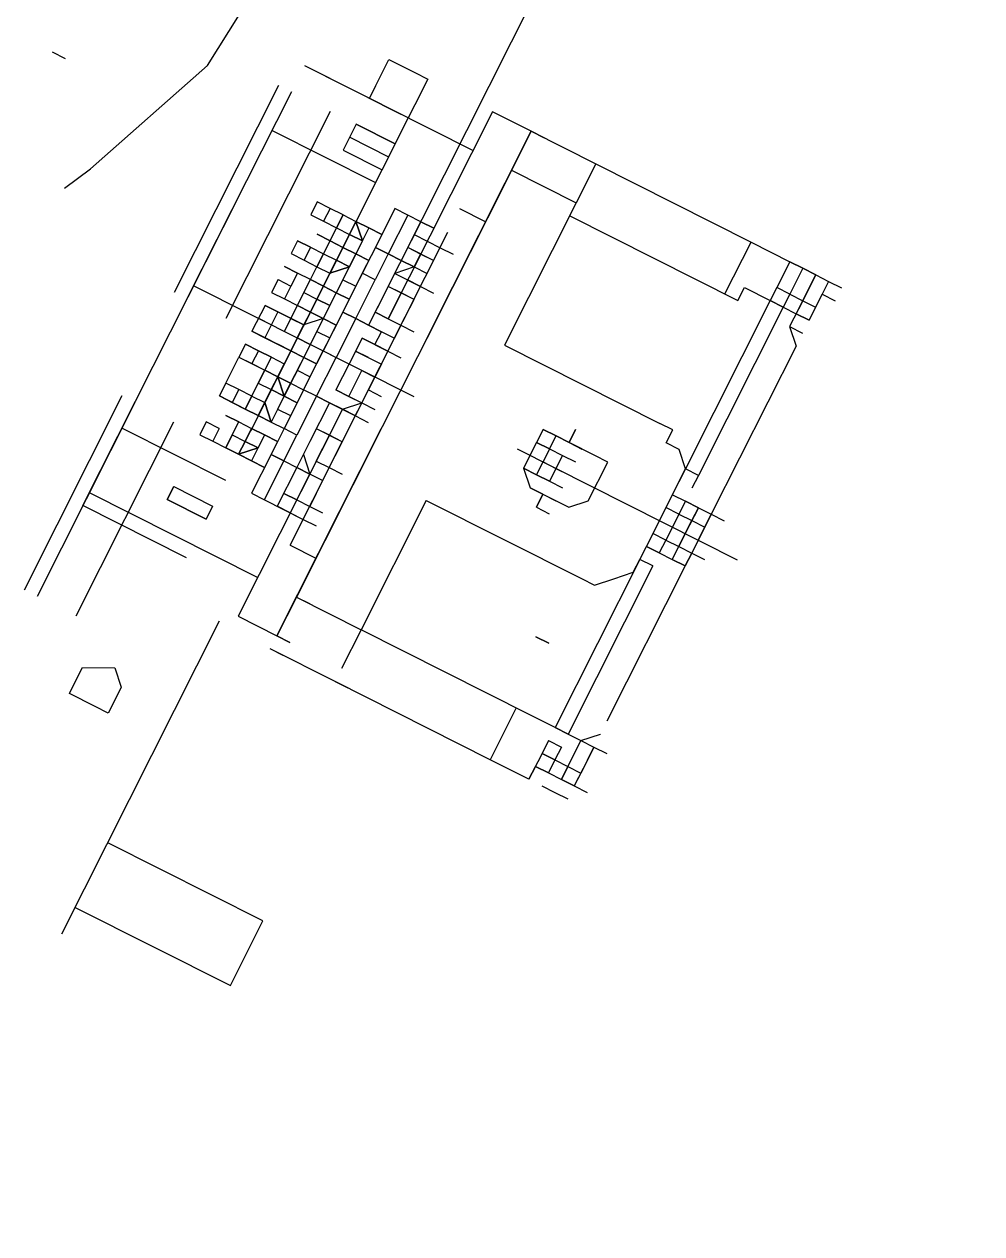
# Model space of a CAD drawing. Header units: metres. Extents: x 0 to 547597, y 0 to 1844684.
# Drawn here: x 543436.0043 to 543436.2775, y 1844544.0831 to 1844544.4281 of the extents above; entities that cross this region are included whole.
import ezdxf

# ---------------------------------------------------------------- set-up
doc = ezdxf.new("R2010")
doc.units = ezdxf.units.M
doc.linetypes.add('DASHED', pattern=[0.75, 0.5, -0.25])
doc.layers.add('5_Thep', color=4, linetype='Continuous')
doc.layers.add('TB220kVtuonglai', color=8, linetype='DASHED')

# ---------------------------------------------------------------- blocks, each defined once
blk = doc.blocks.new('MBA220-MB')
at = {"color": 1}
for points in [[(-438.09, -421.56), (-438.09, -351.3)], [(-520.75, -363.7), (-520.75, -359.57)], [(-520.75, -363.7), (-520.75, -359.57)], [(-520.75, -363.7), (-520.75, -359.57)], [(-516.62, -363.7), (-516.62, -359.57)], [(-446.36, -363.7), (-446.36, -359.57)], [(-433.96, -363.7), (-433.96, -359.57)], [(-433.96, -363.7), (-433.96, -359.57)], [(-371.97, -363.7), (-371.97, -359.57)], [(-371.97, -363.7), (-371.97, -359.57)], [(-359.57, -363.7), (-359.57, -359.57)], [(-359.57, -363.7), (-359.57, -359.57)], [(-520.75, -367.83), (-520.75, -363.7)], [(-520.75, -367.83), (-520.75, -363.7)], [(-516.62, -367.83), (-520.75, -367.83), (-520.75, -363.7), (-516.62, -363.7)], [(-516.62, -363.7), (-512.49, -363.7)], [(-516.62, -363.7), (-508.35, -363.7)], [(-508.35, -367.83), (-512.49, -367.83), (-512.49, -363.7), (-508.35, -363.7), (-508.35, -363.7), (-508.35, -367.83), (-508.35, -367.83)], [(-508.35, -367.83), (-508.35, -363.7)], [(-508.35, -363.7), (-508.35, -363.7)], [(-504.22, -367.83), (-504.22, -363.7)], [(-504.22, -367.83), (-500.09, -363.7)], [(-500.09, -363.7), (-500.09, -363.7)], [(-500.09, -363.7), (-446.36, -363.7)], [(-446.36, -367.83), (-446.36, -363.7)], [(-446.36, -363.7), (-446.36, -363.7)], [(-446.36, -367.83), (-446.36, -363.7)], [(-446.36, -363.7), (-442.23, -363.7)], [(-438.09, -363.7), (-446.36, -363.7)], [(-446.36, -367.83), (-446.36, -367.83), (-446.36, -363.7), (-446.36, -363.7)], [(-438.09, -367.83), (-442.23, -367.83), (-442.23, -363.7), (-438.09, -363.7)], [(-438.09, -363.7), (-433.96, -363.7), (-433.96, -363.7)], [(-438.09, -363.7), (-433.96, -363.7)], [(-433.96, -367.83), (-433.96, -363.7)], [(-429.83, -363.7), (-433.96, -363.7)], [(-433.96, -367.83), (-433.96, -367.83), (-433.96, -363.7)], [(-433.96, -363.7), (-429.83, -363.7), (-429.83, -367.83), (-433.96, -367.83)], [(-429.83, -367.83), (-429.83, -363.7)], [(-429.83, -363.7), (-380.23, -363.7)], [(-371.97, -367.83), (-376.1, -363.7)], [(-376.1, -363.7), (-376.1, -363.7)], [(-371.97, -367.83), (-371.97, -363.7)], [(-371.97, -367.83), (-371.97, -363.7)], [(-367.83, -367.83), (-371.97, -367.83), (-371.97, -363.7), (-367.83, -363.7)], [(-367.83, -363.7), (-371.97, -363.7)], [(-367.83, -363.7), (-363.7, -363.7)], [(-367.83, -363.7), (-359.57, -363.7)], [(-359.57, -367.83), (-363.7, -367.83), (-363.7, -363.7), (-359.57, -363.7), (-359.57, -367.83), (-359.57, -367.83)], [(-359.57, -367.83), (-359.57, -363.7)], [(-355.43, -367.83), (-355.43, -363.7)], [(-520.75, -367.83), (-520.75, -371.97)], [(-520.75, -371.97), (-520.75, -367.83)], [(-520.75, -371.97), (-520.75, -367.83)], [(-520.75, -367.83), (-512.49, -367.83)], [(-520.75, -371.97), (-520.75, -367.83)], [(-512.49, -367.83), (-516.62, -367.83)], [(-512.49, -367.83), (-504.22, -367.83)], [(-512.49, -371.97), (-512.49, -367.83)], [(-508.35, -371.97), (-508.35, -367.83)], [(-446.36, -367.83), (-446.36, -371.97)], [(-446.36, -367.83), (-438.09, -367.83)], [(-442.23, -367.83), (-446.36, -367.83)], [(-446.36, -371.97), (-446.36, -367.83)], [(-442.23, -371.97), (-442.23, -367.83)], [(-438.09, -367.83), (-433.96, -367.83)], [(-433.96, -367.83), (-438.09, -367.83)], [(-433.96, -371.97), (-433.96, -367.83)], [(-429.83, -371.97), (-429.83, -367.83)], [(-429.83, -371.97), (-429.83, -367.83)], [(-371.97, -367.83), (-363.7, -367.83)], [(-371.97, -371.97), (-371.97, -367.83)], [(-363.7, -367.83), (-367.83, -367.83)], [(-363.7, -367.83), (-359.57, -367.83)], [(-363.7, -371.97), (-363.7, -367.83)], [(-359.57, -371.97), (-359.57, -367.83)], [(-359.57, -371.97), (-359.57, -367.83)], [(-355.43, -371.97), (-355.43, -367.83)], [(-355.43, -371.97), (-355.43, -367.83)], [(-520.75, -371.97), (-520.75, -376.1)], [(-520.75, -376.1), (-520.75, -371.97), (-512.49, -371.97)], [(-512.49, -371.97), (-512.49, -376.1), (-508.35, -376.1)], [(-512.49, -371.97), (-508.35, -371.97)], [(-512.49, -371.97), (-512.49, -376.1)], [(-508.35, -371.97), (-508.35, -376.1), (-454.62, -376.1)], [(-508.35, -371.97), (-454.62, -371.97)], [(-508.35, -376.1), (-508.35, -371.97)], [(-508.35, -376.1), (-508.35, -371.97)], [(-454.62, -371.97), (-454.62, -376.1), (-450.49, -376.1)], [(-454.62, -371.97), (-450.49, -371.97)], [(-446.36, -376.1), (-446.36, -371.97), (-442.23, -371.97)], [(-446.36, -376.1), (-446.36, -371.97)], [(-442.23, -371.97), (-438.09, -371.97)], [(-442.23, -371.97), (-442.23, -376.1)], [(-438.09, -371.97), (-433.96, -371.97)], [(-433.96, -371.97), (-433.96, -376.1)], [(-433.96, -371.97), (-429.83, -371.97)], [(-429.83, -371.97), (-429.83, -376.1)], [(-429.83, -376.1), (-429.83, -371.97)], [(-425.69, -371.97), (-425.69, -376.1)], [(-425.69, -371.97), (-425.69, -371.97)], [(-425.69, -371.97), (-371.97, -371.97)], [(-371.97, -371.97), (-371.97, -376.1)], [(-371.97, -376.1), (-371.97, -371.97)], [(-367.83, -371.97), (-363.7, -371.97)], [(-367.83, -376.1), (-367.83, -371.97)], [(-363.7, -371.97), (-363.7, -376.1)], [(-363.7, -371.97), (-363.7, -376.1)], [(-363.7, -371.97), (-359.57, -371.97)], [(-363.7, -376.1), (-363.7, -371.97)], [(-359.57, -376.1), (-359.57, -371.97)], [(-359.57, -371.97), (-359.57, -376.1)], [(-504.22, -388.5), (-520.75, -388.5), (-520.75, -376.1), (-520.75, -376.1)], [(-520.75, -376.1), (-520.75, -376.1), (-520.75, -376.1), (-512.49, -376.1)], [(-504.22, -438.09), (-504.22, -384.36), (-508.35, -384.36), (-508.35, -376.1)], [(-508.35, -376.1), (-508.35, -376.1)], [(-508.35, -376.1), (-454.62, -376.1)], [(-446.36, -376.1), (-450.49, -376.1), (-454.62, -376.1), (-454.62, -376.1), (-458.76, -380.23), (-458.76, -384.36), (-462.89, -384.36), (-462.89, -388.5)], [(-429.83, -376.1), (-446.36, -376.1)], [(-438.09, -376.1), (-438.09, -376.1)], [(-413.29, -388.5), (-413.29, -384.36), (-417.43, -380.23), (-421.56, -376.1), (-425.69, -376.1), (-425.69, -376.1), (-429.83, -376.1)], [(-425.69, -376.1), (-425.69, -376.1)], [(-425.69, -376.1), (-371.97, -376.1)], [(-425.69, -376.1), (-371.97, -376.1)], [(-371.97, -376.1), (-371.97, -376.1)], [(-371.97, -376.1), (-371.97, -376.1), (-371.97, -376.1)], [(-371.97, -376.1), (-371.97, -384.36), (-371.97, -384.36), (-371.97, -438.09)], [(-367.83, -376.1), (-363.7, -376.1)], [(-363.7, -376.1), (-355.43, -376.1)], [(-355.43, -376.1), (-359.57, -376.1), (-355.43, -376.1)], [(-359.57, -376.1), (-355.43, -376.1), (-355.43, -388.5)], [(-520.75, -438.09), (-520.75, -388.5)], [(-508.35, -458.76), (-508.35, -438.09), (-462.89, -438.09), (-462.89, -388.5)], [(-413.29, -438.09), (-413.29, -388.5)], [(-392.63, -392.63), (-392.63, -388.5), (-392.63, -392.63), (-392.63, -388.5)], [(-371.97, -388.5), (-355.43, -388.5)], [(-355.43, -388.5), (-355.43, -438.09)], [(-425.69, -409.16), (-429.83, -409.16), (-429.83, -400.9), (-433.96, -396.76), (-446.36, -396.76), (-446.36, -400.9), (-446.36, -409.16), (-450.49, -409.16), (-446.36, -409.16), (-446.36, -413.29), (-446.36, -417.43), (-442.23, -417.43), (-442.23, -417.43), (-433.96, -417.43), (-433.96, -417.43), (-433.96, -417.43), (-429.83, -413.29), (-429.83, -409.16), (-425.69, -409.16)], [(-446.36, -409.16), (-446.36, -405.03)], [(-442.23, -409.16), (-442.23, -405.03)], [(-438.09, -409.16), (-438.09, -405.03)], [(-433.96, -409.16), (-433.96, -405.03)], [(-429.83, -409.16), (-429.83, -405.03)], [(-425.69, -409.16), (-425.69, -405.03)], [(-446.36, -409.16), (-446.36, -409.16)], [(-446.36, -413.29), (-446.36, -409.16)], [(-446.36, -413.29), (-446.36, -409.16)], [(-446.36, -409.16), (-446.36, -409.16)], [(-446.36, -413.29), (-446.36, -409.16)], [(-446.36, -409.16), (-446.36, -409.16)], [(-442.23, -413.29), (-446.36, -413.29), (-446.36, -409.16)], [(-446.36, -409.16), (-446.36, -409.16)], [(-446.36, -409.16), (-446.36, -409.16)], [(-446.36, -413.29), (-446.36, -409.16)], [(-446.36, -409.16), (-446.36, -413.29), (-446.36, -413.29)], [(-446.36, -413.29), (-446.36, -409.16)], [(-446.36, -413.29), (-446.36, -409.16)], [(-446.36, -409.16), (-446.36, -409.16)], [(-446.36, -409.16), (-446.36, -409.16)], [(-446.36, -409.16), (-446.36, -409.16)], [(-446.36, -413.29), (-446.36, -409.16)], [(-446.36, -409.16), (-446.36, -409.16)], [(-446.36, -413.29), (-446.36, -409.16)], [(-446.36, -413.29), (-446.36, -409.16)], [(-446.36, -409.16), (-446.36, -409.16), (-446.36, -409.16), (-446.36, -409.16), (-446.36, -409.16), (-446.36, -409.16)], [(-442.23, -409.16), (-442.23, -409.16)], [(-442.23, -409.16), (-442.23, -409.16)], [(-442.23, -413.29), (-442.23, -409.16)], [(-442.23, -413.29), (-442.23, -409.16)], [(-442.23, -413.29), (-442.23, -409.16), (-438.09, -409.16)], [(-442.23, -409.16), (-442.23, -409.16)], [(-442.23, -413.29), (-442.23, -409.16)], [(-442.23, -409.16), (-442.23, -409.16)], [(-442.23, -409.16), (-442.23, -409.16)], [(-442.23, -413.29), (-442.23, -409.16)], [(-442.23, -409.16), (-442.23, -409.16), (-442.23, -409.16), (-442.23, -409.16), (-442.23, -409.16)], [(-442.23, -409.16), (-433.96, -409.16), (-433.96, -409.16)], [(-438.09, -413.29), (-438.09, -409.16)], [(-438.09, -413.29), (-438.09, -409.16)], [(-438.09, -413.29), (-438.09, -409.16)], [(-438.09, -413.29), (-438.09, -409.16)], [(-438.09, -409.16), (-438.09, -409.16)], [(-438.09, -409.16), (-438.09, -409.16)], [(-433.96, -409.16), (-433.96, -413.29), (-438.09, -413.29)], [(-438.09, -413.29), (-438.09, -409.16)], [(-438.09, -413.29), (-438.09, -409.16)], [(-438.09, -413.29), (-438.09, -409.16)], [(-438.09, -409.16), (-438.09, -409.16)], [(-438.09, -409.16), (-438.09, -409.16)], [(-438.09, -413.29), (-438.09, -409.16)], [(-433.96, -413.29), (-433.96, -409.16)], [(-433.96, -413.29), (-433.96, -409.16)], [(-433.96, -409.16), (-433.96, -409.16)], [(-433.96, -409.16), (-433.96, -409.16)], [(-433.96, -413.29), (-433.96, -409.16)], [(-433.96, -409.16), (-433.96, -409.16)], [(-433.96, -409.16), (-433.96, -409.16)], [(-433.96, -413.29), (-433.96, -409.16)], [(-433.96, -413.29), (-433.96, -409.16)], [(-433.96, -413.29), (-433.96, -409.16)], [(-433.96, -413.29), (-433.96, -409.16)], [(-433.96, -413.29), (-433.96, -409.16)], [(-433.96, -413.29), (-433.96, -409.16)], [(-433.96, -413.29), (-433.96, -409.16)], [(-433.96, -413.29), (-433.96, -409.16)], [(-433.96, -413.29), (-433.96, -409.16)], [(-433.96, -409.16), (-433.96, -409.16)], [(-433.96, -409.16), (-433.96, -409.16)], [(-433.96, -409.16), (-433.96, -409.16)], [(-433.96, -409.16), (-433.96, -413.29)], [(-433.96, -409.16), (-433.96, -409.16)], [(-433.96, -413.29), (-433.96, -409.16)], [(-433.96, -409.16), (-433.96, -409.16)], [(-433.96, -409.16), (-433.96, -409.16)], [(-433.96, -409.16), (-433.96, -409.16)], [(-433.96, -413.29), (-433.96, -409.16)], [(-433.96, -413.29), (-433.96, -409.16)], [(-433.96, -413.29), (-433.96, -409.16)], [(-433.96, -409.16), (-433.96, -409.16)], [(-433.96, -413.29), (-433.96, -409.16)], [(-433.96, -409.16), (-433.96, -409.16)], [(-433.96, -409.16), (-433.96, -409.16)], [(-433.96, -409.16), (-433.96, -409.16)], [(-433.96, -413.29), (-433.96, -409.16)], [(-433.96, -413.29), (-433.96, -409.16)], [(-433.96, -409.16), (-433.96, -409.16), (-433.96, -409.16)], [(-429.83, -409.16), (-429.83, -409.16)], [(-429.83, -413.29), (-429.83, -409.16)], [(-429.83, -413.29), (-429.83, -409.16)], [(-429.83, -409.16), (-429.83, -413.29)], [(-429.83, -413.29), (-429.83, -409.16)], [(-429.83, -413.29), (-429.83, -409.16)], [(-429.83, -409.16), (-429.83, -409.16)], [(-429.83, -409.16), (-429.83, -409.16), (-429.83, -409.16), (-429.83, -409.16), (-429.83, -409.16)], [(-446.36, -413.29), (-446.36, -417.43), (-446.36, -413.29), (-446.36, -417.43)], [(-446.36, -417.43), (-446.36, -413.29), (-446.36, -417.43)], [(-446.36, -417.43), (-446.36, -413.29), (-446.36, -417.43), (-446.36, -413.29)], [(-446.36, -413.29), (-446.36, -413.29)], [(-446.36, -413.29), (-446.36, -417.43), (-446.36, -413.29), (-446.36, -417.43)], [(-442.23, -417.43), (-442.23, -413.29), (-442.23, -417.43)], [(-442.23, -413.29), (-438.09, -413.29)], [(-442.23, -413.29), (-442.23, -417.43), (-442.23, -413.29), (-442.23, -417.43)], [(-442.23, -417.43), (-442.23, -413.29)], [(-433.96, -413.29), (-433.96, -417.43), (-433.96, -413.29)], [(-433.96, -417.43), (-433.96, -413.29), (-433.96, -417.43)], [(-433.96, -413.29), (-433.96, -417.43), (-433.96, -413.29), (-433.96, -417.43)], [(-433.96, -413.29), (-433.96, -417.43), (-433.96, -413.29)], [(-433.96, -417.43), (-433.96, -413.29)], [(-433.96, -417.43), (-433.96, -413.29), (-433.96, -417.43), (-433.96, -413.29)], [(-433.96, -413.29), (-433.96, -417.43), (-433.96, -413.29), (-433.96, -417.43)], [(-442.23, -417.43), (-442.23, -417.43), (-442.23, -417.43)], [(-433.96, -417.43), (-433.96, -417.43), (-433.96, -417.43)], [(-285.17, -425.69), (-285.17, -475.29)], [(-264.51, -475.29), (-264.51, -425.69), (-285.17, -425.69)], [(-355.43, -438.09), (-355.43, -433.96)], [(-520.75, -458.76), (-520.75, -438.09)], [(-520.75, -438.09), (-508.35, -438.09)], [(-413.29, -438.09), (-371.97, -438.09)], [(-371.97, -458.76), (-371.97, -438.09), (-359.57, -438.09)], [(-355.43, -438.09), (-355.43, -438.09)], [(-355.43, -438.09), (-355.43, -438.09)], [(-355.43, -438.09), (-355.43, -458.76)], [(-520.75, -454.62), (-520.75, -458.76)], [(-520.75, -454.62), (-520.75, -458.76), (-520.75, -454.62)], [(-438.09, -524.88), (-438.09, -454.62)], [(-425.69, -458.76), (-371.97, -458.76), (-371.97, -454.62)], [(-371.97, -458.76), (-359.57, -458.76), (-359.57, -454.62), (-359.57, -458.76)], [(-355.43, -454.62), (-355.43, -458.76)], [(-520.75, -458.76), (-508.35, -458.76)], [(-454.62, -458.76), (-520.75, -458.76), (-520.75, -471.16), (-454.62, -471.16)], [(-508.35, -458.76), (-504.22, -458.76), (-504.22, -458.76), (-504.22, -458.76), (-504.22, -458.76)], [(-508.35, -458.76), (-454.62, -458.76)], [(-504.22, -458.76), (-371.97, -458.76), (-371.97, -458.76), (-371.97, -458.76), (-371.97, -458.76)], [(-491.82, -458.76), (-491.82, -467.02)], [(-359.57, -471.16), (-359.57, -458.76), (-425.69, -458.76)], [(-384.36, -467.02), (-384.36, -458.76)], [(-371.97, -458.76), (-371.97, -458.76)], [(-479.42, -467.02), (-479.42, -462.89)], [(-467.02, -467.02), (-467.02, -462.89)], [(-454.62, -467.02), (-454.62, -462.89)], [(-446.36, -467.02), (-446.36, -462.89)], [(-433.96, -467.02), (-433.96, -462.89)], [(-429.83, -467.02), (-429.83, -462.89)], [(-425.69, -467.02), (-425.69, -462.89)], [(-409.16, -467.02), (-409.16, -462.89)], [(-396.76, -467.02), (-396.76, -462.89)], [(-392.63, -467.02), (-392.63, -462.89)], [(-384.36, -467.02), (-491.82, -467.02)], [(-479.42, -475.29), (-479.42, -467.02)], [(-479.42, -471.16), (-479.42, -467.02)], [(-479.42, -475.29), (-479.42, -467.02)], [(-467.02, -467.02), (-475.29, -467.02)], [(-475.29, -467.02), (-475.29, -475.29)], [(-475.29, -467.02), (-475.29, -471.16)], [(-471.16, -471.16), (-471.16, -467.02)], [(-467.02, -467.02), (-467.02, -471.16)], [(-467.02, -471.16), (-467.02, -467.02)], [(-467.02, -475.29), (-467.02, -467.02)], [(-454.62, -467.02), (-462.89, -467.02)], [(-462.89, -467.02), (-462.89, -475.29)], [(-462.89, -467.02), (-462.89, -471.16)], [(-454.62, -467.02), (-454.62, -467.02)], [(-454.62, -471.16), (-454.62, -467.02)], [(-454.62, -471.16), (-454.62, -467.02), (-450.49, -467.02)], [(-450.49, -475.29), (-450.49, -467.02)], [(-446.36, -467.02), (-450.49, -467.02)], [(-450.49, -475.29), (-450.49, -467.02)], [(-446.36, -467.02), (-446.36, -471.16)], [(-446.36, -471.16), (-446.36, -467.02)], [(-446.36, -475.29), (-446.36, -467.02)], [(-433.96, -467.02), (-442.23, -467.02)], [(-442.23, -475.29), (-442.23, -467.02)], [(-442.23, -467.02), (-438.09, -467.02), (-442.23, -467.02), (-438.09, -467.02), (-442.23, -467.02)], [(-438.09, -471.16), (-438.09, -467.02)], [(-438.09, -471.16), (-438.09, -467.02)], [(-429.83, -471.16), (-429.83, -467.02)], [(-425.69, -475.29), (-425.69, -471.16), (-429.83, -467.02)], [(-425.69, -467.02), (-429.83, -467.02)], [(-429.83, -471.16), (-429.83, -475.29), (-429.83, -467.02)], [(-429.83, -471.16), (-429.83, -467.02)], [(-425.69, -467.02), (-425.69, -471.16)], [(-425.69, -471.16), (-425.69, -467.02)], [(-425.69, -471.16), (-425.69, -467.02)], [(-425.69, -471.16), (-425.69, -467.02)], [(-425.69, -475.29), (-425.69, -467.02)], [(-409.16, -467.02), (-417.43, -467.02)], [(-417.43, -467.02), (-417.43, -475.29)], [(-417.43, -467.02), (-417.43, -471.16)], [(-409.16, -471.16), (-409.16, -467.02)], [(-409.16, -471.16), (-409.16, -467.02)], [(-405.03, -467.02), (-409.16, -467.02)], [(-405.03, -475.29), (-405.03, -467.02)], [(-396.76, -467.02), (-405.03, -467.02)], [(-405.03, -471.16), (-405.03, -475.29), (-405.03, -467.02)], [(-400.9, -467.02), (-396.76, -467.02)], [(-396.76, -471.16), (-396.76, -467.02)], [(-396.76, -471.16), (-396.76, -467.02)], [(-392.63, -479.42), (-392.63, -467.02)], [(-392.63, -475.29), (-392.63, -467.02)], [(-508.35, -471.16), (-508.35, -524.88)], [(-483.55, -471.16), (-483.55, -475.29), (-483.55, -471.16), (-483.55, -475.29), (-483.55, -471.16)], [(-471.16, -471.16), (-475.29, -471.16)], [(-475.29, -471.16), (-475.29, -475.29)], [(-471.16, -471.16), (-467.02, -475.29)], [(-471.16, -471.16), (-471.16, -475.29)], [(-471.16, -471.16), (-471.16, -475.29), (-471.16, -471.16), (-471.16, -475.29), (-471.16, -471.16)], [(-454.62, -471.16), (-462.89, -471.16)], [(-462.89, -471.16), (-462.89, -475.29)], [(-462.89, -475.29), (-450.49, -475.29), (-450.49, -471.16), (-450.49, -475.29), (-450.49, -471.16), (-450.49, -475.29)], [(-454.62, -475.29), (-454.62, -471.16)], [(-454.62, -471.16), (-454.62, -475.29)], [(-446.36, -471.16), (-450.49, -471.16)], [(-450.49, -471.16), (-450.49, -475.29), (-450.49, -471.16), (-450.49, -475.29)], [(-450.49, -471.16), (-450.49, -475.29), (-450.49, -471.16)], [(-446.36, -471.16), (-446.36, -475.29)], [(-446.36, -471.16), (-446.36, -475.29), (-438.09, -475.29)], [(-442.23, -471.16), (-442.23, -475.29)], [(-429.83, -471.16), (-438.09, -471.16)], [(-438.09, -475.29), (-429.83, -475.29), (-429.83, -471.16)], [(-429.83, -475.29), (-429.83, -471.16)], [(-425.69, -471.16), (-425.69, -475.29)], [(-425.69, -471.16), (-425.69, -475.29), (-425.69, -471.16)], [(-425.69, -471.16), (-425.69, -475.29), (-425.69, -471.16), (-425.69, -475.29)], [(-425.69, -471.16), (-425.69, -475.29), (-425.69, -471.16), (-425.69, -475.29), (-425.69, -471.16)], [(-425.69, -471.16), (-359.57, -471.16)], [(-409.16, -471.16), (-417.43, -471.16)], [(-417.43, -471.16), (-417.43, -475.29)], [(-413.29, -475.29), (-405.03, -475.29), (-405.03, -471.16), (-405.03, -475.29), (-405.03, -471.16), (-405.03, -475.29)], [(-409.16, -475.29), (-405.03, -471.16)], [(-396.76, -471.16), (-405.03, -471.16)], [(-405.03, -471.16), (-405.03, -475.29), (-392.63, -475.29), (-392.63, -471.16), (-392.63, -475.29), (-392.63, -471.16), (-392.63, -475.29)], [(-396.76, -475.29), (-396.76, -471.16)], [(-396.76, -471.16), (-396.76, -475.29)], [(-371.97, -471.16), (-371.97, -524.88)], [(743.93, -996.04), (743.93, -475.29), (-822.46, -475.29), (-822.46, -996.04), (743.93, -996.04)], [(743.93, -996.04), (743.93, -475.29), (-822.46, -475.29), (-822.46, -996.04), (743.93, -996.04)], [(-483.55, -475.29), (-483.55, -479.42)], [(-483.55, -475.29), (-471.16, -475.29)], [(-471.16, -475.29), (-471.16, -479.42)], [(-471.16, -479.42), (-471.16, -475.29)], [(-471.16, -475.29), (-462.89, -475.29)], [(-450.49, -479.42), (-450.49, -475.29)], [(-450.49, -475.29), (-450.49, -479.42)], [(-450.49, -479.42), (-450.49, -475.29)], [(-450.49, -479.42), (-450.49, -475.29)], [(-425.69, -479.42), (-425.69, -475.29)], [(-425.69, -475.29), (-425.69, -479.42)], [(-425.69, -475.29), (-413.29, -475.29)], [(-405.03, -479.42), (-405.03, -475.29)], [(-405.03, -479.42), (-405.03, -475.29)], [(-483.55, -479.42), (-483.55, -483.55), (-471.16, -483.55)], [(-483.55, -479.42), (-471.16, -479.42)], [(-471.16, -483.55), (-471.16, -479.42)], [(-471.16, -479.42), (-471.16, -483.55), (-462.89, -483.55)], [(-471.16, -479.42), (-462.89, -479.42)], [(-450.49, -483.55), (-450.49, -479.42), (-462.89, -479.42), (-462.89, -483.55), (-450.49, -483.55)], [(-450.49, -479.42), (-450.49, -483.55), (-438.09, -483.55)], [(-450.49, -479.42), (-438.09, -479.42)], [(-450.49, -483.55), (-450.49, -479.42)], [(-425.69, -479.42), (-438.09, -479.42)], [(-425.69, -479.42), (-425.69, -483.55), (-438.09, -483.55), (-438.09, -479.42)], [(-425.69, -479.42), (-425.69, -483.55)], [(-425.69, -479.42), (-425.69, -483.55), (-413.29, -483.55)], [(-425.69, -479.42), (-413.29, -479.42)], [(-405.03, -483.55), (-405.03, -479.42), (-413.29, -479.42), (-413.29, -483.55), (-405.03, -483.55)], [(-392.63, -483.55), (-392.63, -479.42), (-405.03, -479.42), (-405.03, -483.55), (-392.63, -483.55)], [(-475.29, -483.55), (-475.29, -483.55)], [(-475.29, -487.69), (-475.29, -483.55)], [(-475.29, -487.69), (-475.29, -483.55)], [(-475.29, -487.69), (-475.29, -483.55)], [(-475.29, -487.69), (-475.29, -483.55)], [(-475.29, -483.55), (-475.29, -487.69), (-475.29, -483.55), (-475.29, -487.69), (-475.29, -483.55)], [(-475.29, -487.69), (-467.02, -487.69), (-467.02, -483.55)], [(-475.29, -483.55), (-467.02, -483.55)], [(-467.02, -483.55), (-467.02, -483.55)], [(-467.02, -483.55), (-467.02, -483.55)], [(-467.02, -483.55), (-467.02, -487.69)], [(-467.02, -487.69), (-467.02, -483.55)], [(-467.02, -487.69), (-467.02, -483.55)], [(-467.02, -487.69), (-467.02, -483.55)], [(-467.02, -487.69), (-467.02, -483.55)], [(-467.02, -487.69), (-467.02, -483.55)], [(-467.02, -483.55), (-467.02, -487.69), (-467.02, -483.55)], [(-467.02, -483.55), (-467.02, -487.69), (-467.02, -483.55)], [(-467.02, -487.69), (-454.62, -487.69), (-454.62, -483.55), (-454.62, -487.69), (-454.62, -483.55)], [(-467.02, -483.55), (-467.02, -483.55)], [(-467.02, -483.55), (-454.62, -483.55)], [(-467.02, -487.69), (-467.02, -483.55)], [(-467.02, -487.69), (-467.02, -483.55)], [(-458.76, -487.69), (-458.76, -483.55)], [(-454.62, -483.55), (-454.62, -483.55)], [(-454.62, -487.69), (-454.62, -483.55)], [(-454.62, -487.69), (-454.62, -483.55)], [(-454.62, -487.69), (-454.62, -483.55)], [(-454.62, -487.69), (-454.62, -483.55)], [(-454.62, -487.69), (-454.62, -483.55)], [(-454.62, -487.69), (-446.36, -487.69), (-446.36, -483.55), (-446.36, -487.69), (-446.36, -483.55), (-446.36, -487.69), (-433.96, -487.69), (-433.96, -483.55), (-433.96, -487.69), (-433.96, -483.55), (-433.96, -487.69)], [(-454.62, -487.69), (-454.62, -483.55)], [(-454.62, -483.55), (-454.62, -483.55)], [(-454.62, -483.55), (-454.62, -487.69), (-446.36, -487.69), (-446.36, -483.55)], [(-454.62, -483.55), (-446.36, -483.55)], [(-454.62, -487.69), (-454.62, -483.55)], [(-454.62, -487.69), (-454.62, -483.55)], [(-450.49, -483.55), (-450.49, -483.55)], [(-446.36, -483.55), (-446.36, -483.55)], [(-446.36, -483.55), (-446.36, -487.69)], [(-446.36, -487.69), (-446.36, -483.55)], [(-446.36, -487.69), (-446.36, -483.55)], [(-446.36, -487.69), (-446.36, -483.55)], [(-446.36, -487.69), (-446.36, -483.55)], [(-446.36, -483.55), (-433.96, -483.55)], [(-442.23, -487.69), (-442.23, -483.55)], [(-442.23, -487.69), (-442.23, -483.55)], [(-442.23, -487.69), (-442.23, -483.55)], [(-433.96, -483.55), (-433.96, -483.55)], [(-433.96, -483.55), (-433.96, -483.55)], [(-433.96, -487.69), (-433.96, -483.55)], [(-433.96, -487.69), (-433.96, -483.55)], [(-433.96, -487.69), (-433.96, -483.55)], [(-433.96, -487.69), (-433.96, -483.55)], [(-433.96, -487.69), (-433.96, -483.55)], [(-433.96, -487.69), (-433.96, -483.55)], [(-433.96, -483.55), (-433.96, -487.69), (-425.69, -487.69)], [(-433.96, -483.55), (-425.69, -483.55)], [(-429.83, -487.69), (-429.83, -483.55)], [(-425.69, -483.55), (-421.56, -483.55)], [(-425.69, -487.69), (-425.69, -483.55)], [(-425.69, -483.55), (-425.69, -483.55)], [(-421.56, -483.55), (-421.56, -483.55)], [(-421.56, -487.69), (-421.56, -483.55)], [(-421.56, -483.55), (-421.56, -487.69)], [(-421.56, -487.69), (-421.56, -483.55)], [(-421.56, -487.69), (-413.29, -487.69), (-413.29, -483.55)], [(-421.56, -483.55), (-421.56, -487.69), (-421.56, -483.55), (-421.56, -487.69)], [(-421.56, -483.55), (-413.29, -483.55)], [(-421.56, -483.55), (-421.56, -483.55)], [(-421.56, -483.55), (-421.56, -487.69)], [(-421.56, -483.55), (-421.56, -483.55)], [(-417.43, -487.69), (-417.43, -483.55)], [(-417.43, -487.69), (-417.43, -483.55)], [(-413.29, -483.55), (-413.29, -483.55)], [(-413.29, -487.69), (-413.29, -483.55)], [(-413.29, -487.69), (-413.29, -483.55)], [(-409.16, -483.55), (-409.16, -483.55)], [(-409.16, -487.69), (-409.16, -483.55)], [(-409.16, -487.69), (-409.16, -483.55)], [(-409.16, -487.69), (-409.16, -483.55)], [(-409.16, -487.69), (-409.16, -483.55)], [(-409.16, -487.69), (-409.16, -483.55)], [(-409.16, -487.69), (-409.16, -483.55)], [(-409.16, -487.69), (-409.16, -483.55)], [(-409.16, -487.69), (-409.16, -483.55)], [(-409.16, -483.55), (-409.16, -487.69), (-409.16, -483.55)], [(-409.16, -483.55), (-409.16, -483.55)], [(-409.16, -483.55), (-409.16, -487.69), (-400.9, -487.69), (-400.9, -483.55), (-400.9, -487.69), (-400.9, -483.55)], [(-409.16, -483.55), (-400.9, -483.55)], [(-405.03, -483.55), (-405.03, -483.55)], [(-400.9, -483.55), (-400.9, -483.55)], [(-400.9, -487.69), (-400.9, -483.55)], [(-400.9, -487.69), (-400.9, -483.55)], [(-400.9, -487.69), (-400.9, -483.55)], [(-471.16, -487.69), (-475.29, -491.82), (-471.16, -487.69), (-475.29, -491.82), (-471.16, -491.82), (-475.29, -491.82)], [(-475.29, -491.82), (-475.29, -487.69), (-475.29, -491.82), (-475.29, -487.69), (-475.29, -487.69)], [(-475.29, -491.82), (-475.29, -487.69)], [(-475.29, -491.82), (-475.29, -487.69)], [(-475.29, -487.69), (-467.02, -487.69)], [(-475.29, -487.69), (-467.02, -487.69)], [(-471.16, -491.82), (-471.16, -487.69), (-471.16, -491.82), (-471.16, -487.69), (-467.02, -487.69), (-467.02, -491.82), (-467.02, -487.69), (-467.02, -491.82), (-467.02, -491.82)], [(-467.02, -491.82), (-467.02, -487.69), (-467.02, -491.82), (-467.02, -487.69), (-462.89, -487.69)], [(-467.02, -491.82), (-467.02, -487.69)], [(-467.02, -491.82), (-467.02, -487.69)], [(-467.02, -491.82), (-467.02, -487.69)], [(-467.02, -491.82), (-467.02, -487.69)], [(-467.02, -487.69), (-454.62, -487.69)], [(-467.02, -487.69), (-454.62, -487.69)], [(-462.89, -491.82), (-458.76, -491.82), (-462.89, -487.69), (-458.76, -491.82), (-462.89, -487.69)], [(-462.89, -487.69), (-462.89, -491.82), (-462.89, -487.69), (-462.89, -491.82), (-458.76, -491.82), (-462.89, -491.82)], [(-458.76, -487.69), (-454.62, -487.69), (-454.62, -491.82), (-454.62, -487.69), (-454.62, -491.82), (-454.62, -491.82)], [(-454.62, -491.82), (-454.62, -487.69)], [(-454.62, -491.82), (-454.62, -487.69)], [(-454.62, -487.69), (-454.62, -491.82), (-454.62, -487.69)], [(-454.62, -491.82), (-454.62, -487.69), (-450.49, -487.69), (-450.49, -491.82), (-450.49, -487.69), (-450.49, -491.82), (-450.49, -491.82)], [(-454.62, -487.69), (-454.62, -487.69), (-454.62, -487.69), (-454.62, -487.69), (-454.62, -487.69), (-454.62, -487.69)], [(-454.62, -487.69), (-446.36, -487.69)], [(-450.49, -491.82), (-450.49, -487.69)], [(-450.49, -491.82), (-450.49, -487.69), (-450.49, -491.82), (-450.49, -487.69), (-446.36, -487.69), (-446.36, -491.82), (-446.36, -487.69), (-446.36, -491.82), (-446.36, -491.82)], [(-446.36, -491.82), (-446.36, -487.69)], [(-446.36, -491.82), (-446.36, -487.69)], [(-442.23, -491.82), (-446.36, -491.82), (-446.36, -487.69), (-446.36, -491.82)], [(-446.36, -487.69), (-442.23, -491.82)], [(-446.36, -491.82), (-446.36, -487.69)], [(-446.36, -491.82), (-446.36, -487.69)], [(-446.36, -487.69), (-433.96, -487.69)], [(-446.36, -487.69), (-433.96, -487.69)], [(-438.09, -491.82), (-438.09, -487.69), (-438.09, -491.82), (-438.09, -487.69), (-433.96, -487.69)], [(-438.09, -487.69), (-438.09, -491.82), (-438.09, -487.69), (-438.09, -491.82)], [(-433.96, -491.82), (-433.96, -491.82), (-433.96, -491.82), (-433.96, -487.69), (-433.96, -491.82), (-433.96, -487.69), (-429.83, -487.69)], [(-433.96, -491.82), (-433.96, -487.69)], [(-433.96, -487.69), (-433.96, -491.82), (-433.96, -487.69), (-433.96, -491.82), (-433.96, -491.82)], [(-433.96, -491.82), (-433.96, -487.69)], [(-433.96, -491.82), (-433.96, -487.69)], [(-433.96, -487.69), (-421.56, -487.69)], [(-433.96, -487.69), (-421.56, -487.69)], [(-425.69, -487.69), (-425.69, -491.82), (-425.69, -487.69), (-425.69, -491.82), (-425.69, -491.82)], [(-425.69, -491.82), (-425.69, -487.69)], [(-425.69, -491.82), (-425.69, -487.69), (-425.69, -491.82), (-425.69, -487.69)], [(-425.69, -487.69), (-425.69, -491.82), (-421.56, -487.69), (-425.69, -491.82), (-421.56, -491.82)], [(-425.69, -487.69), (-421.56, -487.69), (-425.69, -487.69), (-421.56, -487.69), (-425.69, -487.69)], [(-421.56, -491.82), (-421.56, -487.69), (-421.56, -491.82), (-421.56, -487.69), (-417.43, -487.69)], [(-421.56, -491.82), (-421.56, -487.69)], [(-421.56, -491.82), (-421.56, -487.69)], [(-421.56, -487.69), (-413.29, -487.69)], [(-421.56, -487.69), (-413.29, -487.69)], [(-413.29, -487.69), (-417.43, -491.82), (-413.29, -487.69), (-417.43, -491.82)], [(-413.29, -491.82), (-413.29, -487.69), (-413.29, -491.82), (-413.29, -487.69), (-413.29, -487.69), (-413.29, -491.82), (-413.29, -487.69), (-413.29, -491.82), (-413.29, -491.82)], [(-413.29, -491.82), (-413.29, -487.69)], [(-413.29, -491.82), (-413.29, -487.69)], [(-413.29, -491.82), (-413.29, -487.69)], [(-409.16, -491.82), (-409.16, -487.69), (-409.16, -491.82), (-409.16, -487.69), (-405.03, -487.69)], [(-409.16, -491.82), (-409.16, -487.69)], [(-409.16, -491.82), (-409.16, -487.69)], [(-409.16, -487.69), (-400.9, -487.69)], [(-409.16, -487.69), (-400.9, -487.69)], [(-405.03, -491.82), (-400.9, -491.82), (-405.03, -487.69), (-400.9, -491.82), (-405.03, -487.69)], [(-405.03, -487.69), (-405.03, -491.82), (-405.03, -487.69), (-405.03, -491.82), (-400.9, -491.82), (-405.03, -491.82)], [(-400.9, -487.69), (-400.9, -487.69), (-400.9, -491.82), (-400.9, -487.69), (-400.9, -491.82), (-400.9, -491.82)], [(-400.9, -491.82), (-400.9, -487.69)], [(-400.9, -491.82), (-400.9, -487.69)], [(-508.35, -495.95), (-508.35, -504.22), (-512.49, -504.22), (-520.75, -504.22), (-520.75, -495.95), (-520.75, -491.82), (-512.49, -491.82), (-508.35, -491.82), (-508.35, -495.95)], [(-508.35, -491.82), (-367.83, -491.82), (-367.83, -524.88)], [(-508.35, -491.82), (-508.35, -524.88)], [(-500.09, -504.22), (-500.09, -491.82), (-500.09, -504.22), (-491.82, -504.22), (-491.82, -491.82), (-500.09, -491.82), (-500.09, -504.22), (-491.82, -504.22)], [(-495.95, -504.22), (-495.95, -491.82)], [(-495.95, -504.22), (-495.95, -491.82)], [(-491.82, -504.22), (-491.82, -491.82)], [(-487.69, -524.88), (-487.69, -491.82)], [(-471.16, -491.82), (-475.29, -491.82)], [(-471.16, -491.82), (-475.29, -491.82)], [(-471.16, -491.82), (-475.29, -491.82), (-471.16, -491.82)], [(-471.16, -491.82), (-475.29, -491.82), (-471.16, -491.82)], [(-475.29, -491.82), (-475.29, -491.82)], [(-475.29, -491.82), (-475.29, -491.82)], [(-475.29, -491.82), (-475.29, -491.82), (-475.29, -491.82), (-475.29, -491.82), (-475.29, -491.82), (-475.29, -491.82)], [(-475.29, -491.82), (-475.29, -491.82)], [(-475.29, -491.82), (-475.29, -491.82)], [(-475.29, -491.82), (-475.29, -491.82)], [(-475.29, -491.82), (-471.16, -491.82), (-475.29, -491.82), (-471.16, -491.82), (-475.29, -491.82), (-471.16, -491.82), (-475.29, -491.82)], [(-475.29, -495.95), (-475.29, -491.82)], [(-475.29, -495.95), (-475.29, -495.95), (-475.29, -491.82), (-475.29, -491.82)], [(-475.29, -491.82), (-475.29, -491.82)], [(-475.29, -491.82), (-475.29, -491.82)], [(-475.29, -491.82), (-475.29, -491.82)], [(-475.29, -491.82), (-475.29, -491.82)], [(-475.29, -495.95), (-475.29, -491.82)], [(-475.29, -495.95), (-475.29, -491.82)], [(-475.29, -495.95), (-475.29, -491.82)], [(-471.16, -491.82), (-471.16, -491.82)], [(-471.16, -491.82), (-471.16, -491.82), (-471.16, -491.82), (-471.16, -491.82), (-471.16, -491.82)], [(-467.02, -491.82), (-471.16, -491.82)], [(-471.16, -495.95), (-471.16, -491.82)], [(-471.16, -495.95), (-471.16, -491.82)], [(-471.16, -491.82), (-471.16, -491.82)], [(-471.16, -491.82), (-467.02, -491.82), (-467.02, -495.95), (-471.16, -495.95)], [(-462.89, -491.82), (-467.02, -491.82), (-467.02, -491.82), (-467.02, -491.82), (-467.02, -491.82), (-467.02, -491.82)], [(-467.02, -491.82), (-467.02, -491.82)], [(-462.89, -495.95), (-467.02, -495.95), (-467.02, -491.82), (-462.89, -491.82)], [(-467.02, -491.82), (-467.02, -491.82)], [(-467.02, -495.95), (-467.02, -491.82)], [(-467.02, -491.82), (-467.02, -491.82)], [(-467.02, -491.82), (-467.02, -491.82)], [(-467.02, -495.95), (-467.02, -491.82)], [(-467.02, -491.82), (-467.02, -491.82)], [(-467.02, -491.82), (-467.02, -491.82)], [(-467.02, -491.82), (-467.02, -491.82)], [(-462.89, -491.82), (-458.76, -491.82), (-462.89, -491.82)], [(-462.89, -491.82), (-458.76, -491.82), (-462.89, -491.82), (-458.76, -491.82)], [(-458.76, -491.82), (-462.89, -491.82)], [(-458.76, -491.82), (-462.89, -491.82), (-462.89, -491.82), (-462.89, -491.82)], [(-462.89, -491.82), (-462.89, -491.82)], [(-462.89, -491.82), (-462.89, -491.82)], [(-458.76, -495.95), (-462.89, -495.95), (-458.76, -495.95), (-462.89, -495.95), (-458.76, -495.95), (-462.89, -495.95), (-462.89, -491.82), (-458.76, -491.82), (-462.89, -491.82), (-458.76, -491.82), (-462.89, -491.82)], [(-462.89, -491.82), (-458.76, -491.82), (-462.89, -491.82)], [(-458.76, -491.82), (-462.89, -491.82)], [(-462.89, -495.95), (-462.89, -491.82)], [(-462.89, -495.95), (-462.89, -491.82)], [(-462.89, -491.82), (-462.89, -491.82)], [(-458.76, -491.82), (-458.76, -491.82)], [(-458.76, -491.82), (-458.76, -491.82), (-458.76, -491.82)], [(-454.62, -491.82), (-458.76, -491.82)], [(-458.76, -491.82), (-458.76, -491.82)], [(-458.76, -495.95), (-458.76, -491.82)], [(-458.76, -491.82), (-458.76, -491.82)], [(-458.76, -491.82), (-458.76, -491.82)], [(-458.76, -491.82), (-454.62, -491.82), (-454.62, -495.95), (-458.76, -495.95)], [(-458.76, -495.95), (-458.76, -491.82)], [(-458.76, -491.82), (-458.76, -491.82)], [(-454.62, -491.82), (-454.62, -491.82)], [(-454.62, -491.82), (-454.62, -491.82)], [(-454.62, -495.95), (-454.62, -491.82)], [(-454.62, -491.82), (-454.62, -491.82)], [(-454.62, -491.82), (-454.62, -491.82)], [(-454.62, -491.82), (-454.62, -491.82)], [(-454.62, -491.82), (-454.62, -491.82)], [(-454.62, -491.82), (-454.62, -491.82), (-454.62, -491.82), (-454.62, -491.82), (-454.62, -491.82)], [(-454.62, -491.82), (-454.62, -491.82), (-454.62, -491.82), (-454.62, -491.82), (-454.62, -491.82)], [(-450.49, -491.82), (-454.62, -491.82)], [(-454.62, -491.82), (-454.62, -491.82)], [(-454.62, -491.82), (-454.62, -491.82), (-454.62, -491.82), (-454.62, -491.82), (-454.62, -491.82), (-454.62, -491.82), (-454.62, -491.82)], [(-454.62, -491.82), (-454.62, -491.82), (-454.62, -491.82), (-454.62, -491.82)], [(-454.62, -491.82), (-454.62, -491.82)], [(-454.62, -491.82), (-450.49, -491.82)], [(-454.62, -491.82), (-454.62, -491.82)], [(-454.62, -495.95), (-454.62, -491.82)], [(-454.62, -495.95), (-454.62, -491.82)], [(-454.62, -495.95), (-454.62, -491.82), (-454.62, -491.82), (-454.62, -491.82), (-454.62, -491.82)], [(-454.62, -491.82), (-454.62, -491.82)], [(-454.62, -491.82), (-454.62, -491.82)], [(-454.62, -491.82), (-454.62, -491.82), (-454.62, -491.82), (-454.62, -491.82), (-454.62, -491.82), (-454.62, -491.82), (-454.62, -491.82)], [(-446.36, -491.82), (-450.49, -491.82), (-450.49, -491.82), (-450.49, -491.82)], [(-446.36, -491.82), (-450.49, -491.82)], [(-450.49, -495.95), (-450.49, -491.82), (-446.36, -491.82)], [(-446.36, -491.82), (-450.49, -491.82)], [(-446.36, -491.82), (-446.36, -491.82)], [(-446.36, -491.82), (-446.36, -491.82)], [(-446.36, -491.82), (-446.36, -491.82)], [(-446.36, -491.82), (-446.36, -491.82)], [(-446.36, -491.82), (-446.36, -491.82)], [(-446.36, -495.95), (-446.36, -491.82)], [(-446.36, -495.95), (-446.36, -491.82)], [(-446.36, -491.82), (-446.36, -491.82)], [(-446.36, -491.82), (-446.36, -491.82)], [(-446.36, -491.82), (-446.36, -495.95), (-446.36, -495.95)], [(-446.36, -495.95), (-446.36, -491.82)], [(-446.36, -495.95), (-446.36, -491.82)], [(-446.36, -491.82), (-446.36, -491.82)], [(-446.36, -491.82), (-446.36, -491.82)], [(-446.36, -491.82), (-446.36, -491.82)], [(-446.36, -491.82), (-446.36, -491.82)], [(-442.23, -495.95), (-446.36, -495.95), (-446.36, -491.82), (-442.23, -491.82)], [(-446.36, -491.82), (-446.36, -491.82)], [(-446.36, -491.82), (-446.36, -491.82)], [(-446.36, -495.95), (-446.36, -491.82)], [(-446.36, -495.95), (-446.36, -491.82)], [(-446.36, -491.82), (-446.36, -491.82)], [(-446.36, -491.82), (-446.36, -491.82)], [(-442.23, -491.82), (-442.23, -491.82)], [(-442.23, -491.82), (-442.23, -491.82)], [(-442.23, -495.95), (-442.23, -491.82)], [(-442.23, -495.95), (-442.23, -491.82)], [(-442.23, -491.82), (-442.23, -491.82)], [(-442.23, -491.82), (-442.23, -491.82)], [(-442.23, -495.95), (-442.23, -491.82)], [(-442.23, -491.82), (-442.23, -491.82)], [(-438.09, -491.82), (-442.23, -491.82)], [(-442.23, -491.82), (-442.23, -491.82)], [(-442.23, -491.82), (-442.23, -491.82), (-442.23, -491.82)], [(-442.23, -491.82), (-442.23, -491.82)], [(-442.23, -504.22), (-442.23, -491.82), (-442.23, -504.22), (-433.96, -504.22), (-433.96, -491.82), (-442.23, -491.82), (-442.23, -504.22), (-433.96, -504.22)], [(-438.09, -495.95), (-438.09, -491.82), (-433.96, -491.82)], [(-438.09, -491.82), (-438.09, -491.82)], [(-438.09, -491.82), (-438.09, -491.82)], [(-438.09, -495.95), (-438.09, -491.82)], [(-438.09, -491.82), (-438.09, -491.82), (-438.09, -491.82), (-438.09, -491.82), (-438.09, -491.82)], [(-438.09, -491.82), (-438.09, -491.82)], [(-438.09, -491.82), (-438.09, -491.82), (-438.09, -491.82)], [(-433.96, -495.95), (-433.96, -491.82), (-429.83, -491.82)], [(-433.96, -491.82), (-433.96, -491.82)], [(-433.96, -491.82), (-433.96, -491.82)], [(-433.96, -495.95), (-433.96, -491.82)], [(-433.96, -495.95), (-433.96, -491.82)], [(-433.96, -491.82), (-433.96, -491.82)], [(-433.96, -491.82), (-433.96, -491.82)], [(-433.96, -495.95), (-433.96, -491.82)], [(-433.96, -495.95), (-433.96, -491.82)], [(-433.96, -491.82), (-433.96, -491.82)], [(-433.96, -491.82), (-433.96, -491.82)], [(-433.96, -491.82), (-433.96, -495.95), (-433.96, -495.95)], [(-433.96, -491.82), (-433.96, -491.82)], [(-433.96, -495.95), (-433.96, -491.82)], [(-433.96, -495.95), (-433.96, -491.82)], [(-433.96, -495.95), (-433.96, -491.82)], [(-433.96, -491.82), (-433.96, -491.82)], [(-433.96, -491.82), (-433.96, -491.82)], [(-433.96, -491.82), (-433.96, -491.82)], [(-433.96, -491.82), (-433.96, -491.82)], [(-433.96, -491.82), (-433.96, -491.82)], [(-433.96, -491.82), (-433.96, -491.82)], [(-433.96, -491.82), (-433.96, -491.82)], [(-433.96, -491.82), (-433.96, -491.82)], [(-433.96, -491.82), (-433.96, -491.82)], [(-433.96, -491.82), (-433.96, -491.82)], [(-433.96, -491.82), (-433.96, -491.82)], [(-433.96, -504.22), (-433.96, -491.82), (-433.96, -504.22)], [(-429.83, -491.82), (-429.83, -491.82)], [(-425.69, -491.82), (-429.83, -491.82)], [(-429.83, -495.95), (-429.83, -491.82)], [(-429.83, -495.95), (-429.83, -491.82)], [(-429.83, -491.82), (-429.83, -491.82)], [(-429.83, -491.82), (-429.83, -491.82)], [(-429.83, -495.95), (-429.83, -491.82)], [(-429.83, -491.82), (-429.83, -491.82)], [(-429.83, -491.82), (-429.83, -491.82)], [(-425.69, -491.82), (-429.83, -491.82)], [(-425.69, -491.82), (-429.83, -491.82)], [(-429.83, -491.82), (-429.83, -491.82)], [(-425.69, -495.95), (-425.69, -491.82)], [(-425.69, -495.95), (-425.69, -495.95), (-425.69, -491.82), (-425.69, -491.82)], [(-425.69, -491.82), (-425.69, -491.82)], [(-425.69, -491.82), (-421.56, -491.82), (-425.69, -491.82), (-421.56, -491.82)], [(-425.69, -491.82), (-425.69, -495.95), (-421.56, -495.95), (-425.69, -495.95), (-421.56, -495.95)], [(-425.69, -495.95), (-425.69, -491.82)], [(-425.69, -491.82), (-425.69, -491.82)], [(-425.69, -491.82), (-425.69, -491.82)], [(-425.69, -495.95), (-425.69, -491.82)], [(-425.69, -491.82), (-421.56, -491.82), (-425.69, -491.82), (-421.56, -491.82), (-425.69, -491.82), (-421.56, -491.82), (-425.69, -491.82), (-421.56, -491.82)], [(-425.69, -491.82), (-425.69, -491.82)], [(-425.69, -491.82), (-425.69, -491.82)], [(-425.69, -491.82), (-425.69, -491.82), (-425.69, -491.82), (-425.69, -491.82)], [(-425.69, -491.82), (-425.69, -491.82)], [(-425.69, -491.82), (-421.56, -491.82), (-425.69, -491.82), (-421.56, -491.82)], [(-421.56, -491.82), (-425.69, -491.82), (-425.69, -491.82)], [(-425.69, -491.82), (-425.69, -491.82)], [(-425.69, -491.82), (-421.56, -491.82), (-425.69, -491.82), (-421.56, -491.82), (-425.69, -491.82)], [(-425.69, -491.82), (-421.56, -491.82), (-425.69, -491.82), (-421.56, -491.82), (-425.69, -491.82)], [(-425.69, -491.82), (-425.69, -491.82)], [(-425.69, -491.82), (-421.56, -491.82), (-425.69, -491.82)], [(-413.29, -495.95), (-413.29, -504.22), (-417.43, -504.22), (-425.69, -504.22), (-425.69, -495.95), (-425.69, -491.82), (-417.43, -491.82), (-413.29, -491.82), (-413.29, -495.95)], [(-417.43, -491.82), (-421.56, -491.82), (-421.56, -491.82), (-421.56, -491.82), (-421.56, -491.82), (-421.56, -491.82)], [(-421.56, -491.82), (-421.56, -491.82)], [(-421.56, -491.82), (-421.56, -491.82)], [(-417.43, -495.95), (-421.56, -495.95), (-421.56, -491.82), (-417.43, -491.82)], [(-421.56, -491.82), (-421.56, -491.82)], [(-421.56, -491.82), (-421.56, -491.82)], [(-421.56, -495.95), (-421.56, -491.82)], [(-421.56, -495.95), (-421.56, -491.82)], [(-413.29, -491.82), (-417.43, -491.82)], [(-413.29, -491.82), (-417.43, -491.82), (-413.29, -491.82), (-417.43, -491.82)], [(-417.43, -491.82), (-417.43, -491.82)], [(-417.43, -491.82), (-417.43, -491.82)], [(-417.43, -491.82), (-417.43, -491.82)], [(-417.43, -491.82), (-413.29, -491.82), (-417.43, -491.82), (-413.29, -491.82), (-417.43, -491.82)], [(-417.43, -495.95), (-417.43, -491.82)], [(-417.43, -491.82), (-417.43, -491.82)], [(-417.43, -491.82), (-417.43, -491.82)], [(-417.43, -495.95), (-417.43, -491.82)], [(-413.29, -491.82), (-413.29, -491.82)], [(-413.29, -491.82), (-413.29, -491.82), (-413.29, -491.82), (-413.29, -491.82), (-413.29, -491.82)], [(-413.29, -491.82), (-413.29, -491.82)], [(-413.29, -491.82), (-413.29, -491.82)], [(-413.29, -491.82), (-413.29, -491.82)], [(-413.29, -495.95), (-413.29, -491.82)], [(-413.29, -495.95), (-413.29, -491.82)], [(-413.29, -491.82), (-413.29, -491.82)], [(-413.29, -491.82), (-413.29, -491.82), (-413.29, -495.95), (-413.29, -495.95)], [(-413.29, -495.95), (-413.29, -491.82)], [(-413.29, -491.82), (-413.29, -491.82)], [(-413.29, -491.82), (-413.29, -491.82)], [(-413.29, -491.82), (-413.29, -491.82)], [(-405.03, -491.82), (-409.16, -491.82), (-409.16, -491.82), (-409.16, -491.82), (-409.16, -491.82), (-409.16, -491.82)], [(-409.16, -491.82), (-409.16, -491.82)], [(-405.03, -495.95), (-409.16, -495.95), (-409.16, -491.82), (-405.03, -491.82)], [(-409.16, -491.82), (-409.16, -491.82)], [(-409.16, -495.95), (-409.16, -491.82)], [(-405.03, -491.82), (-400.9, -491.82), (-405.03, -491.82)], [(-405.03, -491.82), (-400.9, -491.82), (-405.03, -491.82), (-400.9, -491.82)], [(-400.9, -491.82), (-405.03, -491.82)], [(-400.9, -491.82), (-405.03, -491.82), (-405.03, -491.82), (-405.03, -491.82)], [(-405.03, -491.82), (-405.03, -491.82)], [(-405.03, -491.82), (-405.03, -491.82)], [(-400.9, -495.95), (-405.03, -495.95), (-400.9, -495.95), (-405.03, -495.95), (-400.9, -495.95), (-405.03, -495.95), (-405.03, -491.82), (-400.9, -491.82), (-405.03, -491.82), (-400.9, -491.82), (-405.03, -491.82)], [(-405.03, -491.82), (-400.9, -491.82), (-405.03, -491.82)], [(-400.9, -491.82), (-405.03, -491.82)], [(-405.03, -495.95), (-405.03, -491.82)], [(-405.03, -495.95), (-405.03, -491.82)], [(-405.03, -491.82), (-405.03, -491.82)], [(-400.9, -491.82), (-400.9, -491.82)], [(-400.9, -491.82), (-400.9, -491.82), (-400.9, -491.82)], [(-400.9, -491.82), (-400.9, -491.82)], [(-400.9, -491.82), (-400.9, -491.82)], [(-400.9, -491.82), (-400.9, -491.82)], [(-400.9, -491.82), (-400.9, -491.82)], [(-400.9, -495.95), (-400.9, -491.82)], [(-400.9, -491.82), (-400.9, -491.82)], [(-400.9, -491.82), (-400.9, -491.82)], [(-400.9, -491.82), (-400.9, -491.82), (-400.9, -495.95), (-400.9, -495.95)], [(-400.9, -495.95), (-400.9, -491.82)], [(-400.9, -495.95), (-400.9, -491.82)], [(-400.9, -491.82), (-400.9, -491.82)], [(-400.9, -491.82), (-400.9, -491.82)], [(-400.9, -491.82), (-400.9, -491.82)], [(-400.9, -491.82), (-400.9, -491.82)], [(-392.63, -524.88), (-392.63, -491.82)], [(-384.36, -504.22), (-384.36, -491.82)], [(-384.36, -504.22), (-384.36, -491.82), (-380.23, -491.82), (-380.23, -504.22)], [(-380.23, -504.22), (-380.23, -491.82)], [(-380.23, -504.22), (-380.23, -491.82)], [(-380.23, -504.22), (-380.23, -491.82), (-380.23, -504.22)], [(-318.24, -495.95), (-318.24, -504.22), (-322.37, -504.22), (-326.5, -504.22), (-330.64, -495.95), (-326.5, -491.82), (-322.37, -491.82), (-318.24, -491.82), (-318.24, -495.95)], [(-475.29, -495.95), (-475.29, -500.09)], [(-471.16, -495.95), (-475.29, -495.95)], [(-471.16, -495.95), (-475.29, -495.95), (-471.16, -495.95), (-475.29, -495.95), (-471.16, -495.95), (-475.29, -495.95)], [(-471.16, -500.09), (-471.16, -495.95)], [(-467.02, -495.95), (-467.02, -500.09)], [(-467.02, -500.09), (-467.02, -495.95)], [(-467.02, -500.09), (-467.02, -495.95)], [(-467.02, -500.09), (-467.02, -495.95)], [(-458.76, -495.95), (-462.89, -495.95), (-458.76, -495.95)], [(-462.89, -500.09), (-462.89, -495.95)], [(-458.76, -500.09), (-458.76, -495.95)], [(-454.62, -495.95), (-454.62, -500.09)], [(-450.49, -495.95), (-454.62, -495.95)], [(-454.62, -495.95), (-454.62, -495.95), (-454.62, -495.95), (-454.62, -495.95)], [(-454.62, -495.95), (-454.62, -495.95), (-454.62, -495.95), (-454.62, -495.95), (-454.62, -495.95), (-454.62, -495.95), (-454.62, -495.95), (-454.62, -495.95), (-454.62, -495.95)], [(-446.36, -495.95), (-450.49, -495.95)], [(-446.36, -500.09), (-446.36, -495.95)], [(-442.23, -495.95), (-442.23, -500.09)], [(-438.09, -495.95), (-442.23, -495.95)], [(-433.96, -500.09), (-433.96, -495.95)], [(-433.96, -500.09), (-433.96, -495.95)], [(-429.83, -495.95), (-429.83, -500.09)], [(-425.69, -495.95), (-429.83, -495.95)], [(-425.69, -495.95), (-429.83, -495.95)], [(-429.83, -500.09), (-429.83, -495.95)], [(-425.69, -500.09), (-425.69, -495.95)], [(-425.69, -495.95), (-421.56, -495.95), (-425.69, -495.95), (-421.56, -495.95), (-425.69, -495.95), (-421.56, -495.95), (-425.69, -495.95)], [(-425.69, -500.09), (-425.69, -495.95)], [(-417.43, -495.95), (-417.43, -500.09)], [(-413.29, -495.95), (-417.43, -495.95)], [(-413.29, -495.95), (-417.43, -495.95), (-413.29, -495.95), (-417.43, -495.95)], [(-413.29, -500.09), (-413.29, -495.95)], [(-413.29, -500.09), (-413.29, -495.95)], [(-409.16, -495.95), (-409.16, -500.09)], [(-409.16, -500.09), (-409.16, -495.95)], [(-400.9, -495.95), (-405.03, -495.95), (-400.9, -495.95)], [(-400.9, -500.09), (-400.9, -495.95)], [(-400.9, -500.09), (-400.9, -495.95)], [(-475.29, -500.09), (-475.29, -504.22)], [(-475.29, -500.09), (-471.16, -500.09)], [(-471.16, -504.22), (-471.16, -500.09)], [(-471.16, -504.22), (-471.16, -500.09)], [(-462.89, -500.09), (-462.89, -504.22)], [(-462.89, -500.09), (-458.76, -500.09)], [(-462.89, -504.22), (-462.89, -500.09)], [(-458.76, -504.22), (-458.76, -500.09)], [(-454.62, -500.09), (-454.62, -504.22)], [(-454.62, -500.09), (-450.49, -500.09)], [(-454.62, -504.22), (-454.62, -500.09)], [(-450.49, -500.09), (-446.36, -500.09)], [(-450.49, -504.22), (-450.49, -500.09)], [(-446.36, -504.22), (-446.36, -500.09)], [(-442.23, -500.09), (-442.23, -504.22)], [(-442.23, -500.09), (-433.96, -500.09)], [(-442.23, -504.22), (-442.23, -500.09)], [(-438.09, -504.22), (-438.09, -500.09)], [(-433.96, -504.22), (-433.96, -500.09)], [(-433.96, -504.22), (-433.96, -500.09)], [(-433.96, -504.22), (-433.96, -500.09)], [(-429.83, -500.09), (-429.83, -504.22)], [(-429.83, -500.09), (-425.69, -500.09)], [(-429.83, -504.22), (-429.83, -500.09)], [(-425.69, -504.22), (-425.69, -500.09)], [(-425.69, -504.22), (-425.69, -500.09)], [(-417.43, -500.09), (-417.43, -504.22)], [(-417.43, -500.09), (-413.29, -500.09)], [(-413.29, -504.22), (-413.29, -500.09)], [(-413.29, -504.22), (-413.29, -500.09)], [(-405.03, -500.09), (-405.03, -504.22)], [(-405.03, -500.09), (-400.9, -500.09)], [(-400.9, -504.22), (-400.9, -500.09)], [(-400.9, -504.22), (-400.9, -500.09)], [(-475.29, -504.22), (-471.16, -504.22)], [(-462.89, -504.22), (-458.76, -504.22)], [(-450.49, -504.22), (-446.36, -504.22)], [(-429.83, -504.22), (-425.69, -504.22)], [(-417.43, -504.22), (-413.29, -504.22)], [(-405.03, -504.22), (-400.9, -504.22)], [(-380.23, -504.22), (-384.36, -504.22), (-380.23, -504.22)], [(-433.96, -512.49), (-500.09, -512.49)], [(-338.9, -512.49), (-400.9, -512.49)], [(-367.83, -524.88), (-508.35, -524.88)], [(-433.96, -524.88), (-500.09, -524.88)], [(-433.96, -524.88), (-500.09, -524.88)], [(-433.96, -524.88), (-500.09, -524.88)], [(-338.9, -524.88), (-400.9, -524.88)], [(-338.9, -524.88), (-400.9, -524.88)], [(-338.9, -524.88), (-400.9, -524.88)], [(-433.96, -529.02), (-500.09, -529.02)], [(-433.96, -529.02), (-500.09, -529.02)], [(-338.9, -529.02), (-400.9, -529.02)], [(-338.9, -529.02), (-400.9, -529.02)], [(-446.36, -570.35), (-454.62, -566.21), (-495.95, -549.68), (-541.42, -545.55), (-574.48, -549.68)], [(-479.42, -591.01), (-479.42, -586.88)]]:
    blk.add_lwpolyline(points, dxfattribs=at)
blk = doc.blocks.new('mb moiTQK')
at = {"layer": 'TB220kVtuonglai', "ltscale": 3000, "xscale": 0.001, "yscale": 0.001, "zscale": 0.001}
blk.add_blockref('MBA220-MB', (-54.05166, -82.51016), dxfattribs=at)
blk = doc.blocks.new('ACAD-DinhViTuyenDz220kV')
blk.add_circle((543470.18793, 1844560.06958), 117.55145)
at = {"layer": '5_Thep', "rotation": 243.2403583287449}
blk.add_blockref('mb moiTQK', (543485.661, 1844458.313), dxfattribs=at)

msp = doc.modelspace()

# ---------------------------------------------------------------- block references
msp.add_blockref('ACAD-DinhViTuyenDz220kV', (0, 0))

doc.saveas('drawing.dxf')
